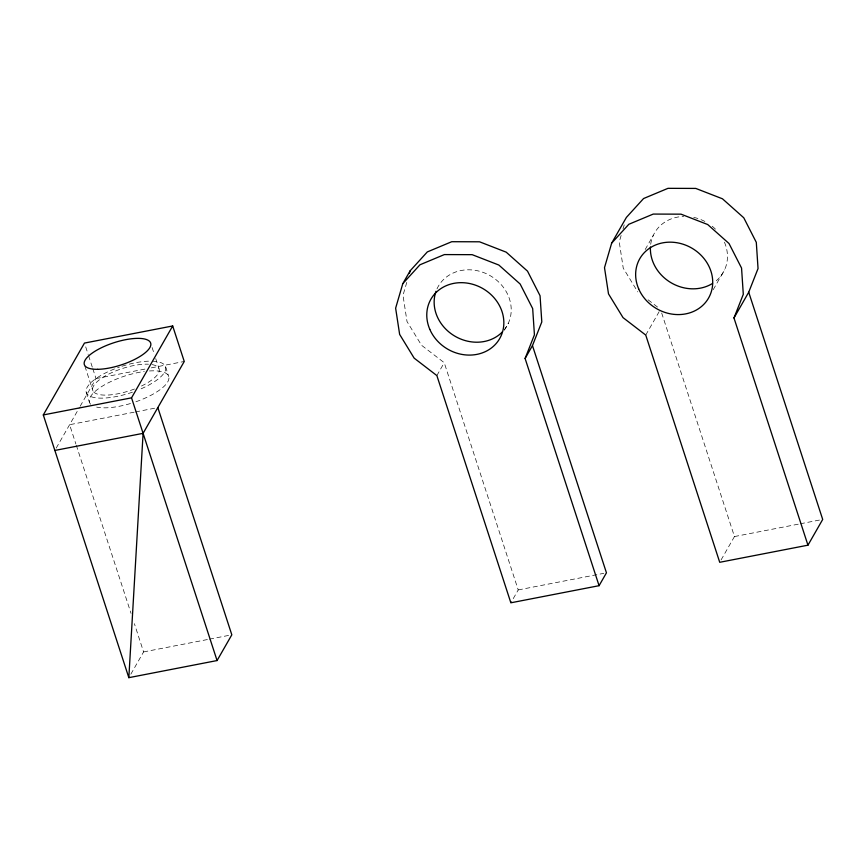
<?xml version="1.0" encoding="UTF-8"?>
<svg xmlns="http://www.w3.org/2000/svg" width="866" height="866" viewBox="0 0 866 866"><rect width="100%" height="100%" fill="white"/><g stroke="black" fill="none" stroke-linecap="round" stroke-linejoin="round"><path stroke-width="0.65" stroke-dasharray="4.33 3.25" d="M406.771 282.403L403.004 295.306L407.009 321.524L421.525 345.263L444.236 362.713L518.225 589.93L510.853 602.801M621.128 235.476L619.244 241.917L623.249 268.146L637.777 291.885M623.011 229.025L624.895 222.573M56.203 448.112L79.51 407.41M80.17 406.262L96.018 378.583L92.716 368.44M130.853 674.159L143.583 651.925L134.392 623.682M436.865 375.584L444.236 362.713M504.348 330.184L508.364 323.159M645.192 249.516L653.235 235.465M645.744 335.077L659.145 311.673M713.216 289.677L724.615 269.781M721.064 559.956L734.465 536.552L660.899 310.613M96.018 378.583L146.062 368.873M151.334 367.855L184.252 361.468M134.133 412.194L69.605 424.708L75.872 443.966M135.453 411.935L156.519 407.854M734.465 536.552L798.993 524.038M800.314 523.778L820.07 519.946M143.583 651.925L208.111 639.411M209.431 639.151L229.187 635.319M518.225 589.93L603.818 573.324M648.093 299.809L658.42 307.744M165.601 366.87L168.751 376.548M152.113 347.526L154.116 353.674M155.718 358.6L158.922 368.429M85.702 346.887L88.18 354.486M88.592 355.764L92.305 367.173M84.933 366.286L92.933 390.869M86.254 392.428L89.404 402.116M76.295 445.243L131.047 613.409M436.994 288.854A39.62 35.019 29.8 0 1 491.141 276.243A39.62 35.019 29.8 0 1 504.228 329.838M149.461 370.962A41.687 13.964 -18 0 1 168.264 380.834A41.687 13.964 -18 0 1 135.605 401.867M130.441 403.534A41.687 13.964 -18 0 1 96.689 407.096M90.692 404.249A41.687 13.964 -18 0 1 102.599 385.987A41.687 13.964 -18 0 1 144.308 371.492M152.048 364.597A34.867 11.68 -18 0 1 139.199 387.059M134.49 389.007A34.867 11.68 -18 0 1 93.539 385.987A34.867 11.68 -18 0 1 148.476 364.207M152.503 361.176A41.687 13.964 -18 0 1 140.011 389.278M132.455 392.179A41.687 13.964 -18 0 1 86.589 393.272A41.687 13.964 -18 0 1 119.4 367.119M121.976 366.253A41.687 13.964 -18 0 1 150.024 361.133M724.452 242.209A39.62 35.019 29.8 0 1 714.753 281.926M650.691 244.309A39.62 35.019 29.8 0 1 683.685 216.435M693.742 217.388A39.62 35.019 29.8 0 1 705.768 221.923M712.22 226.264A39.62 35.019 29.8 0 1 716.02 229.728"/><path stroke-width="1.3" d="M128.839 677.667L143.096 433.336L184.252 361.468L172.691 325.962L84.457 343.077L43.3 414.944L128.839 677.667L217.074 660.552L231.817 634.81L157.839 407.594M402.787 283.669L395.632 308.177L399.637 334.395L414.154 358.134L436.865 375.584L510.853 602.801L599.077 585.687L606.449 572.816L532.471 345.599L541.802 321.935L540.048 295.717L527.524 271.155L506.209 252.168L479.526 241.798L451.749 241.711L427.317 251.919L410.159 270.798L402.787 283.669L419.945 264.79L444.377 254.582L472.154 254.669L498.838 265.039L520.152 284.026L532.677 308.588L534.43 334.806L525.099 358.47L599.077 585.687M409.401 273.375L410.159 270.798M611.656 243.162L604.5 267.67L608.506 293.888L623.033 317.627L645.744 335.077L719.722 562.294L807.956 545.179L822.7 519.438L748.722 292.221L758.042 268.557L756.299 242.339L743.764 217.777L722.45 198.79L695.766 188.42L667.989 188.333L643.568 198.541L626.399 217.409L611.656 243.162L628.824 224.283L653.245 214.075L681.022 214.162L707.706 224.532L729.02 243.519L741.556 268.081L743.299 294.299L733.978 317.963L807.956 545.179M217.074 660.552L131.535 397.84L172.691 325.962M525.099 358.47L532.471 345.599M733.978 317.963L748.722 292.221M43.3 414.944L131.535 397.84M54.861 450.45L143.096 433.336M502.496 331.797A39.62 35.019 29.8 0 1 454.228 335.77A39.62 35.019 29.8 0 1 436.009 291.268M712.556 283.431A39.62 35.019 29.8 0 1 671.107 282.771A39.62 35.019 29.8 0 1 650.431 246.951M429.785 329.296A39.62 35.019 29.8 0 0 496.012 343.705A39.62 35.019 29.8 0 0 470.13 283.637A39.62 35.019 29.8 0 0 429.785 329.296M97.663 369.317A34.867 11.68 -18 0 0 150.652 345.761A34.867 11.68 -18 0 0 104.245 346.422A34.867 11.68 -18 0 0 97.663 369.317M638.653 288.789A39.62 35.019 29.8 0 0 704.881 303.197A39.62 35.019 29.8 0 0 678.998 243.13A39.62 35.019 29.8 0 0 638.653 288.789"/></g></svg>
